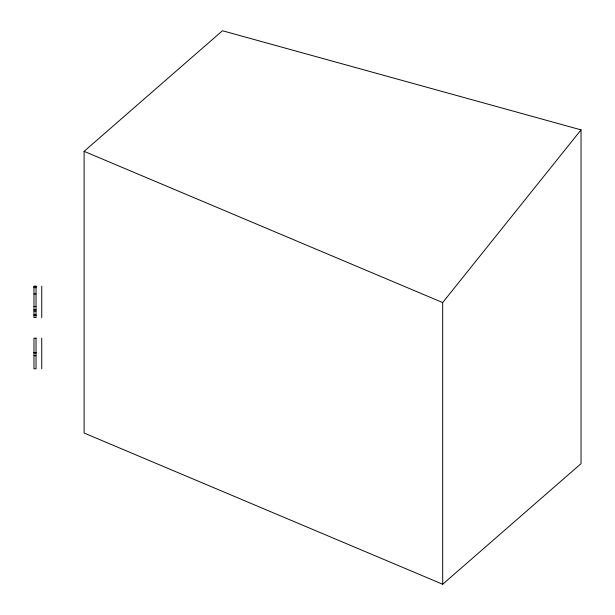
<?xml version="1.0" encoding="UTF-8"?>
<svg xmlns="http://www.w3.org/2000/svg" width="615" height="615" viewBox="0 0 615 615"><rect width="100%" height="100%" fill="white"/><g stroke="black" fill="none" stroke-linecap="round" stroke-linejoin="round"><path stroke-width="0.92" d="M442.677 584.25L442.677 302.565L581.037 129.873L222.461 30.75L84.101 151.344L84.101 433.029L442.677 584.25L581.037 463.656L581.037 129.873M33.963 286.705L36.031 286.705M33.963 287.643L36.031 287.643M33.963 293.947L36.031 293.947M33.963 306.554L36.031 306.554M33.963 309.591L36.031 309.591M33.963 310.99L36.031 310.99M33.963 314.726L36.031 314.726M33.963 315.426L36.031 315.426M33.963 352.649L36.031 352.649M33.963 352.887L36.031 352.887M33.963 355.685L36.031 355.685M84.101 151.344L442.677 302.565M41.735 286.167L41.735 317.563M41.735 338.173L41.735 368.762M36.031 286.167L33.963 286.167L33.963 317.563L36.031 317.563L36.031 286.167M36.031 338.173L33.963 338.173L33.963 368.762L36.031 368.762L36.031 338.173"/></g></svg>
